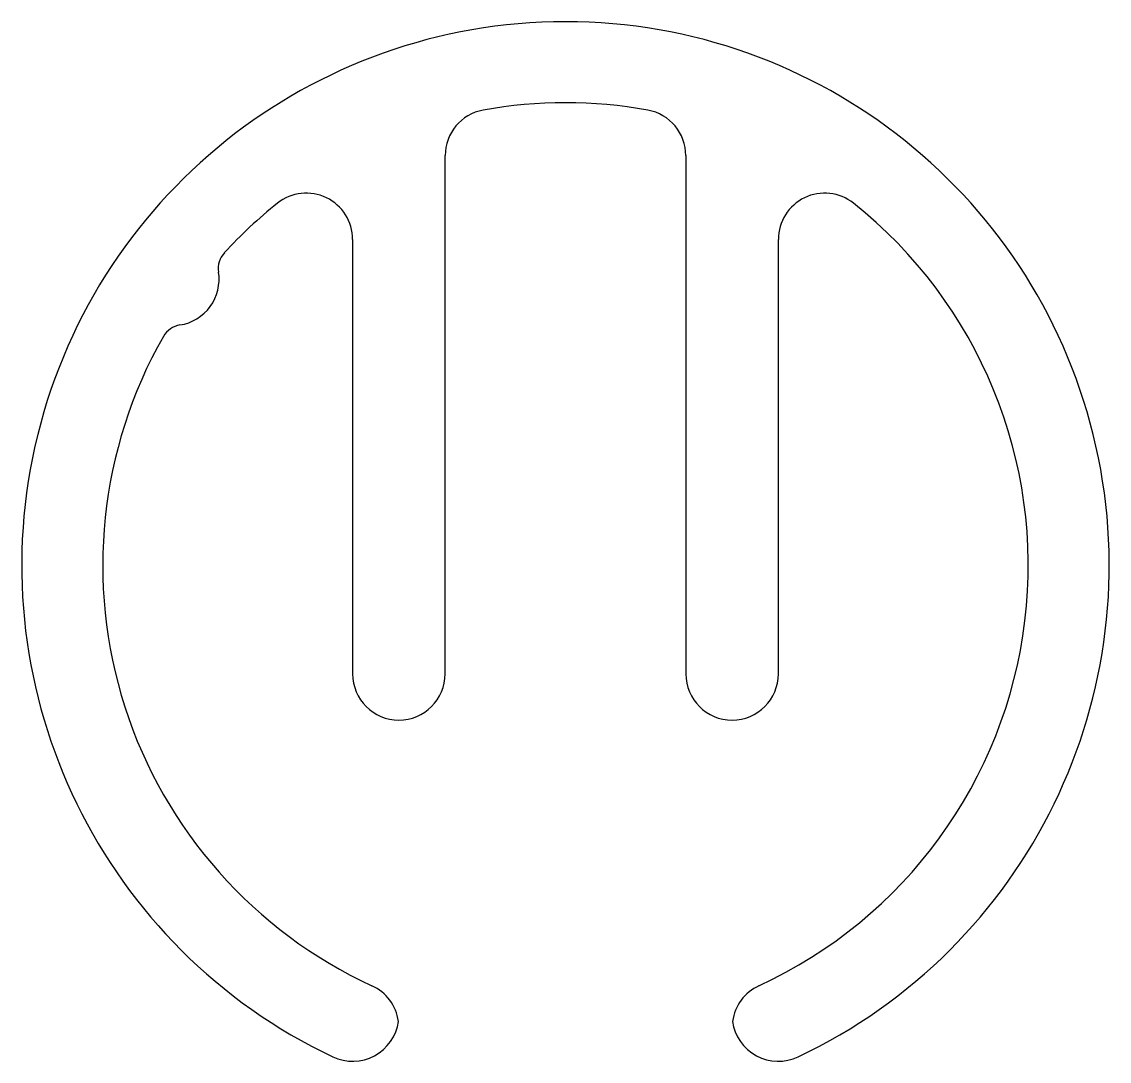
# Model space of a CAD drawing. Extents: x 3459.1 to 3482.6, y 1765.9 to 1788.3.
import ezdxf

# ---------------------------------------------------------------- set-up
doc = ezdxf.new("R2010")
doc.units = 0
doc.layers.get('0').update_dxf_attribs({"linetype": 'CONTINUOUS'})

msp = doc.modelspace()

# ---------------------------------------------------------------- linework, layer by layer
for p, q in [((3468.205, 1774.248), (3468.205, 1785.449)), ((3473.405, 1785.449), (3473.405, 1774.248)), ((3466.205, 1783.638), (3466.205, 1774.248)), ((3475.405, 1774.248), (3475.405, 1783.638))]:
    msp.add_line(p, q)
for centre, radius, start, end in [((3470.805, 1776.592), 11.75, 295.3348, 244.6652), ((3470.805, 1776.592), 10, 79.7597, 100.2403), ((3469.205, 1785.449), 1, 100.2403, 180), ((3472.405, 1785.449), 1, 0, 79.7597), ((3465.205, 1783.638), 1, 0, 128.4786), ((3476.405, 1783.638), 1, 51.5214, 180), ((3470.805, 1776.592), 10, 128.4786, 137.4953), ((3470.805, 1776.592), 10, 294.7199, 51.5214), ((3463.802, 1783.011), 0.5, 137.4953, 188.9739), ((3462.32, 1782.777), 1, 278.8512, 8.9739), ((3462.551, 1781.295), 0.5, 98.8512, 150.3298), ((3470.805, 1776.592), 10, 150.3298, 245.2801), ((3467.205, 1774.248), 1, 180, 0), ((3474.405, 1774.248), 1, 180, 0), ((3466.205, 1766.6), 1, 7.9293, 65.2801), ((3475.405, 1766.6), 1, 114.7199, 172.0707), ((3466.205, 1766.876), 1, 244.6652, 352.0707), ((3475.405, 1766.876), 1, 187.9293, 295.3348)]:
    msp.add_arc(centre, radius, start, end)

doc.saveas('drawing.dxf')
